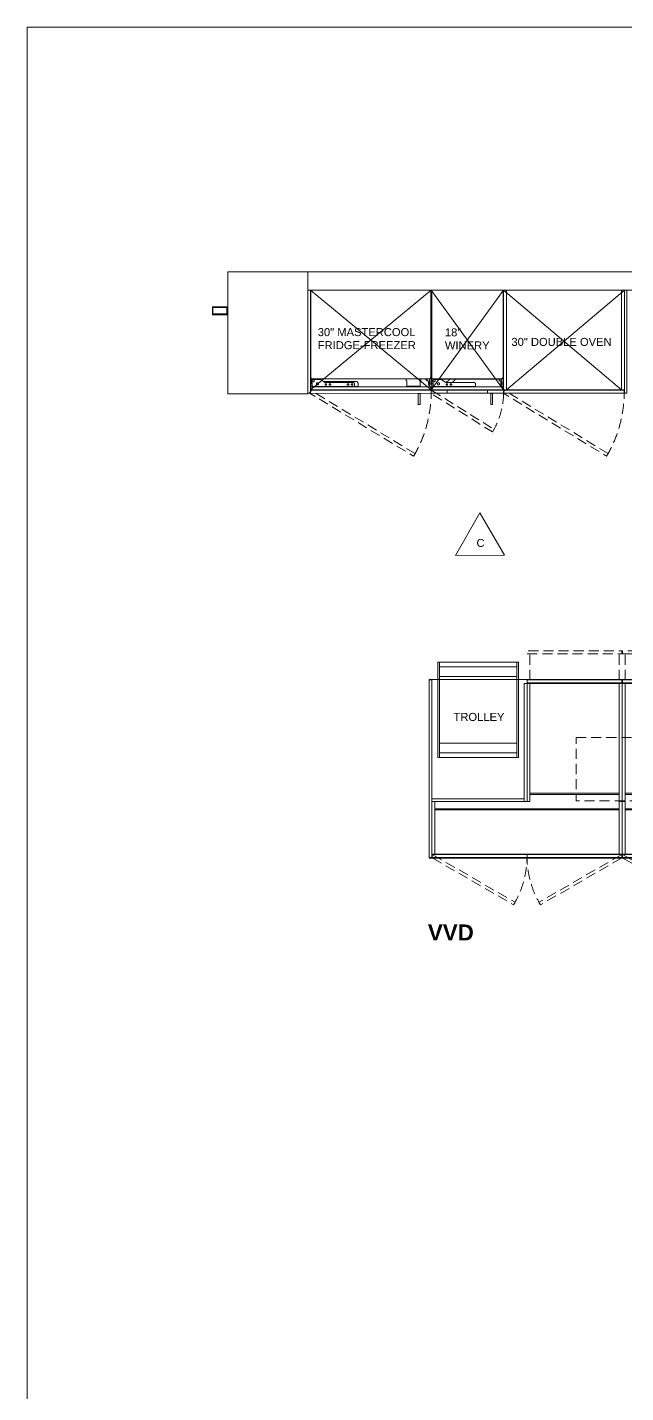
# Model space of a CAD drawing. Header units: millimetres. Extents: x -19300 to 834, y 3250 to 21602.
# Drawn here: x -19300 to -15526, y 12998 to 21602 of the extents above; entities that cross this region are included whole.
import ezdxf

# ---------------------------------------------------------------- set-up
doc = ezdxf.new("R2010")
doc.units = ezdxf.units.MM
doc.header["$LTSCALE"] = 50
doc.linetypes.add('AI-Linetype-78', pattern=[1.905, 1.27, -0.635])
doc.linetypes.add('TRATTEGGIATAX2SSSS', pattern=[1.905, 1.27, -0.635])
for name, color, linetype, lineweight in [('A01-_ELEVATION-014', 7, 'Continuous', 25), ('DADA_FURNITURES', 7, 'Continuous', 13), ('Quote', 7, 'Continuous', 5)]:
    doc.layers.add(name, color=color, linetype=linetype, lineweight=lineweight)
doc.layers.add('A04-_SOLID-050', color=7, linetype='Continuous', lineweight=25, true_color=0x848484)
doc.styles.add('Helvetica', font='')
doc.styles.add('Helvetica (bold)', font='arialbd.ttf')
doc.styles.get('Helvetica').set_extended_font_data('Helvetica')

# ---------------------------------------------------------------- blocks, each defined once
blk = doc.blocks.new('Gruppo-143')
at = {"layer": 'DADA_FURNITURES'}
for p, q in [((-16730.4, 16677.9), (-15566.4, 16677.9)), ((-16730.4, 16669.9), (-15566.4, 16669.9)), ((-16730.4, 16391.9), (-15566.4, 16391.9))]:
    blk.add_line(p, q, dxfattribs=at)
at = {"layer": 'DADA_FURNITURES', "flags": 128}
for points in [[(-16748.4, 16722.9), (-16730.4, 16722.9), (-16730.4, 16391.9), (-16748.4, 16391.9), (-16748.4, 16722.9)], [(-15566.4, 16722.9), (-15548.4, 16722.9), (-15548.4, 16391.9), (-15566.4, 16391.9), (-15566.4, 16722.9)], [(-16746.9, 16388.9), (-16148.4, 16388.9), (-16148.4, 16369.9), (-16746.9, 16369.9), (-16746.9, 16388.9)], [(-15549.9, 16388.9), (-16148.4, 16388.9), (-16148.4, 16369.9), (-15549.9, 16369.9), (-15549.9, 16388.9)]]:
    blk.add_lwpolyline(points, dxfattribs=at)
at = {"layer": 'DADA_FURNITURES', "color": 7, "linetype": 'TRATTEGGIATAX2SSSS', "lineweight": 5, "flags": 128}
for points in [[(-16742.2, 16387.7), (-16223.8, 16088.4), (-16233.3, 16072), (-16751.7, 16371.2), (-16742.2, 16387.7)], [(-15554.7, 16387.7), (-16073, 16088.4), (-16063.5, 16072), (-15545.2, 16371.2), (-15554.7, 16387.7)]]:
    blk.add_lwpolyline(points, dxfattribs=at)
at = {"layer": 'DADA_FURNITURES', "color": 7, "linetype": 'TRATTEGGIATAX2SSSS', "lineweight": 5}
for centre, start, end in [((-16746.9, 16379.4), 329.09062, 0.90938), ((-15549.9, 16379.4), 179.09062, 210.90938)]:
    blk.add_arc(centre, 598.6, start, end, dxfattribs=at)
blk = doc.blocks.new('Gruppo-144')
at = {"layer": 'DADA_FURNITURES'}
for p, q in [((-15530.4, 16677.9), (-14366.4, 16677.9)), ((-15530.4, 16669.9), (-14366.4, 16669.9)), ((-15530.4, 16391.9), (-14366.4, 16391.9))]:
    blk.add_line(p, q, dxfattribs=at)
at = {"layer": 'DADA_FURNITURES', "flags": 128}
for points in [[(-15548.4, 16722.9), (-15530.4, 16722.9), (-15530.4, 16391.9), (-15548.4, 16391.9), (-15548.4, 16722.9)], [(-14366.4, 16722.9), (-14348.4, 16722.9), (-14348.4, 16391.9), (-14366.4, 16391.9), (-14366.4, 16722.9)], [(-15546.9, 16388.9), (-14948.4, 16388.9), (-14948.4, 16369.9), (-15546.9, 16369.9), (-15546.9, 16388.9)], [(-14349.9, 16388.9), (-14948.4, 16388.9), (-14948.4, 16369.9), (-14349.9, 16369.9), (-14349.9, 16388.9)]]:
    blk.add_lwpolyline(points, dxfattribs=at)
at = {"layer": 'DADA_FURNITURES', "color": 7, "linetype": 'TRATTEGGIATAX2SSSS', "lineweight": 5, "flags": 128}
for points in [[(-15542.2, 16387.7), (-15023.8, 16088.4), (-15033.3, 16072), (-15551.7, 16371.2), (-15542.2, 16387.7)], [(-14354.7, 16387.7), (-14873, 16088.4), (-14863.5, 16072), (-14345.2, 16371.2), (-14354.7, 16387.7)]]:
    blk.add_lwpolyline(points, dxfattribs=at)
at = {"layer": 'DADA_FURNITURES', "color": 7, "linetype": 'TRATTEGGIATAX2SSSS', "lineweight": 5}
for centre, start, end in [((-15546.9, 16379.4), 329.09062, 0.90938), ((-14349.9, 16379.4), 179.09062, 210.90938)]:
    blk.add_arc(centre, 598.6, start, end, dxfattribs=at)
blk = doc.blocks.new('Gruppo-150')
at = {"layer": 'DADA_FURNITURES', "color": 7, "linetype": 'TRATTEGGIATAX2SSSS', "lineweight": 5}
for p, q in [((-15530.4, 17489.9), (-15530.4, 17654.9)), ((-14666.4, 17489.9), (-14666.4, 17654.9))]:
    blk.add_line(p, q, dxfattribs=at)
at = {"layer": 'DADA_FURNITURES'}
for p, q in [((-15530.4, 17467.9), (-14666.4, 17467.9)), ((-15530.4, 16775.9), (-14666.4, 16775.9)), ((-15530.4, 16767.9), (-14666.4, 16767.9))]:
    blk.add_line(p, q, dxfattribs=at)
at = {"layer": 'DADA_FURNITURES', "color": 7, "linetype": 'TRATTEGGIATAX2SSSS', "lineweight": 5, "flags": 128}
blk.add_lwpolyline([(-15546.9, 17654.9), (-14649.9, 17654.9), (-14649.9, 17673.9), (-15546.9, 17673.9), (-15546.9, 17654.9)], dxfattribs=at)
at = {"layer": 'DADA_FURNITURES', "flags": 128}
for points in [[(-15548.4, 16722.9), (-15530.4, 16722.9), (-15530.4, 17467.9), (-15548.4, 17467.9), (-15548.4, 16722.9)], [(-15546.9, 17470.9), (-14649.9, 17470.9), (-14649.9, 17489.9), (-15546.9, 17489.9), (-15546.9, 17470.9)], [(-14666.4, 16722.9), (-14648.4, 16722.9), (-14648.4, 17467.9), (-14666.4, 17467.9), (-14666.4, 16722.9)]]:
    blk.add_lwpolyline(points, dxfattribs=at)
blk = doc.blocks.new('Gruppo-151')
at = {"layer": 'DADA_FURNITURES', "color": 7, "linetype": 'TRATTEGGIATAX2SSSS', "lineweight": 5}
for p, q in [((-16130.4, 17489.9), (-16130.4, 17654.9)), ((-15566.4, 17489.9), (-15566.4, 17654.9))]:
    blk.add_line(p, q, dxfattribs=at)
at = {"layer": 'DADA_FURNITURES'}
for p, q in [((-16130.4, 17467.9), (-15566.4, 17467.9)), ((-16130.4, 16775.9), (-15566.4, 16775.9)), ((-16130.4, 16767.9), (-15566.4, 16767.9))]:
    blk.add_line(p, q, dxfattribs=at)
at = {"layer": 'DADA_FURNITURES', "color": 7, "linetype": 'TRATTEGGIATAX2SSSS', "lineweight": 5, "flags": 128}
blk.add_lwpolyline([(-16146.9, 17654.9), (-15549.9, 17654.9), (-15549.9, 17673.9), (-16146.9, 17673.9), (-16146.9, 17654.9)], dxfattribs=at)
at = {"layer": 'DADA_FURNITURES', "flags": 128}
for points in [[(-16148.4, 16722.9), (-16130.4, 16722.9), (-16130.4, 17467.9), (-16148.4, 17467.9), (-16148.4, 16722.9)], [(-16146.9, 17470.9), (-15549.9, 17470.9), (-15549.9, 17489.9), (-16146.9, 17489.9), (-16146.9, 17470.9)], [(-15566.4, 16722.9), (-15548.4, 16722.9), (-15548.4, 17467.9), (-15566.4, 17467.9), (-15566.4, 16722.9)]]:
    blk.add_lwpolyline(points, dxfattribs=at)
blk = doc.blocks.new('Gruppo-152')
at = {"layer": 'DADA_FURNITURES', "flags": 128}
blk.add_lwpolyline([(-16166.4, 16722.9), (-16148.4, 16722.9), (-16148.4, 17467.9), (-16166.4, 17467.9), (-16166.4, 16722.9)], dxfattribs=at)
at = {"layer": 'DADA_FURNITURES', "color": 7, "linetype": 'Continuous', "lineweight": 5, "transparency": 33554687, "flags": 128}
blk.add_lwpolyline([(-16748.2, 16740.9), (-16166.4, 16740.9), (-16166.4, 16722.9), (-16748.2, 16722.9)], close=True, dxfattribs=at)
blk = doc.blocks.new('Gruppo-157')
at = {"layer": 'DADA_FURNITURES', "color": 8, "linetype": 'Continuous', "lineweight": 5, "transparency": 33554687}
for p, q in [((-17514.6, 19945.6), (-16752.6, 19317.6)), ((-16752.6, 19945.6), (-17514.6, 19317.6))]:
    blk.add_line(p, q, dxfattribs=at)
at = {"layer": 'DADA_FURNITURES', "color": 8, "lineweight": 18}
for p, q in [((-17511.7, 19394.4), (-17511.7, 19944.2)), ((-16757.1, 19945.6), (-17510.2, 19945.6)), ((-16755.6, 19396.6), (-16755.6, 19944.2)), ((-17513.7, 19426.4), (-17512.5, 19434.1)), ((-17513.4, 19425.2), (-17512.6, 19424.2)), ((-17513.2, 19360.5), (-17513.2, 19385.1)), ((-17512.9, 19426.2), (-17511.8, 19434)), ((-17512.8, 19425.7), (-17512, 19424.7)), ((-17507, 19355.3), (-17512.6, 19359.3)), ((-17511.8, 19434), (-17512.5, 19434.1)), ((-17512.5, 19388.2), (-17512.5, 19423.7)), ((-17512.5, 19360.5), (-17512.5, 19385.1)), ((-17506.5, 19355.9), (-17512.2, 19359.9)), ((-17511.7, 19423.7), (-17511.7, 19388.2)), ((-17511.1, 19394.4), (-17511.7, 19394.4)), ((-17511.7, 19386.6), (-17504.5, 19386.6)), ((-17511.7, 19385.8), (-17504.5, 19385.8)), ((-17511.1, 19394.4), (-17511.1, 19393.1)), ((-17511.1, 19393.1), (-17509.8, 19391.8)), ((-17510.9, 19387.5), (-17504.5, 19387.5)), ((-17504.5, 19386.7), (-17510.9, 19386.7)), ((-17509.8, 19391.8), (-17509.8, 19389)), ((-17509.8, 19389), (-17508.7, 19388)), ((-17507.5, 19388), (-17508.7, 19388)), ((-17507.4, 19370.9), (-17503.5, 19357.7)), ((-16761.5, 19387.5), (-17505.8, 19387.5)), ((-17489.7, 19385.6), (-17489.7, 19384.1)), ((-17486.8, 19387.5), (-16781.6, 19387.5)), ((-17453.3, 19382.7), (-17481.9, 19382.7)), ((-17431.2, 19369.4), (-17371.5, 19369.4)), ((-17245.8, 19363.7), (-17420.1, 19363.7)), ((-17245.8, 19363.7), (-17377.9, 19363.7)), ((-17371.5, 19369.4), (-17222.1, 19369.4)), ((-17221.8, 19369.2), (-17212.5, 19360)), ((-17212.4, 19359.6), (-17212.4, 19338.5)), ((-16909.9, 19385.4), (-16909.9, 19375.6)), ((-16909.4, 19385.9), (-16903.1, 19385.9)), ((-16906.6, 19375.1), (-16909.4, 19375.1)), ((-16905.7, 19371.9), (-16905.7, 19341.4)), ((-16903.1, 19385.9), (-16824.9, 19385.9)), ((-16824.9, 19385.9), (-16818.5, 19385.9)), ((-16822.2, 19341.4), (-16822.2, 19371.9)), ((-16818.5, 19375.1), (-16821.4, 19375.1)), ((-16818, 19375.6), (-16818, 19385.4)), ((-16786.3, 19381.5), (-16780.1, 19381.5)), ((-16779.7, 19383.1), (-16785.8, 19383.1)), ((-16772.8, 19373.8), (-16782.9, 19373.8)), ((-16778.7, 19384.1), (-16778.7, 19385.6)), ((-16770.2, 19371.2), (-16770.2, 19349)), ((-16763.6, 19355.1), (-16763.6, 19386.6)), ((-16762.9, 19355.1), (-16762.9, 19386.6)), ((-16762.8, 19382.1), (-16762.8, 19386.6)), ((-16762.8, 19382.1), (-16762, 19382.1)), ((-16762, 19382.1), (-16762, 19386.6)), ((-16759.8, 19388), (-16758.6, 19388)), ((-16757.6, 19389), (-16758.6, 19388)), ((-16757.5, 19396.6), (-16757.6, 19390.2)), ((-16757.6, 19390.2), (-16757.6, 19389)), ((-16755.6, 19396.6), (-16757.5, 19396.6)), ((-16755.1, 19365.8), (-16755.8, 19365.6)), ((-16755, 19360.9), (-16755.8, 19365.6)), ((-16755.7, 19422.5), (-16755.7, 19402.7)), ((-16755.7, 19402.7), (-16753.4, 19387.2)), ((-16755, 19360.6), (-16755.7, 19356.6)), ((-16754.7, 19432), (-16755.4, 19431.9)), ((-16754.4, 19425.1), (-16755.4, 19431.9)), ((-16754.6, 19424.5), (-16755.3, 19423.5)), ((-16755.2, 19366.7), (-16754.1, 19360.9)), ((-16753.4, 19373.3), (-16755.1, 19367.5)), ((-16754.3, 19361.1), (-16755.1, 19365.8)), ((-16755, 19422.6), (-16755, 19402.8)), ((-16755, 19402.8), (-16752.7, 19387.4)), ((-16754.3, 19360.4), (-16755, 19356.4)), ((-16754.1, 19360.6), (-16754.9, 19356.4)), ((-16754, 19424), (-16754.8, 19423)), ((-16753.7, 19425.2), (-16754.7, 19432)), ((-16754.5, 19366.8), (-16753.4, 19361.1)), ((-16752.7, 19373.1), (-16754.4, 19367.3)), ((-16753.4, 19360.4), (-16754.2, 19356.3)), ((-16753.3, 19387.1), (-16753.3, 19373.6)), ((-16753.3, 19365.1), (-16753.3, 19355.1)), ((-16753.3, 19365.1), (-16752.5, 19365.1)), ((-16752.6, 19387.1), (-16752.6, 19373.6)), ((-16752.5, 19365.1), (-16752.5, 19355.1)), ((-17508.6, 19354.8), (-17512.6, 19354.8)), ((-17508.6, 19354), (-17512.6, 19354)), ((-17512.6, 19353.9), (-17507.4, 19353.9)), ((-17507.4, 19353.2), (-17512.6, 19353.2)), ((-17511.7, 19320.6), (-17511.7, 19333.6)), ((-17508.6, 19354), (-17508.6, 19354.8)), ((-17508.5, 19336.7), (-17508.6, 19336.7)), ((-17508.6, 19336.7), (-17508.6, 19336.7)), ((-17508.6, 19317.6), (-16758.7, 19317.6)), ((-17508.5, 19336.7), (-16758.7, 19336.7)), ((-17505.7, 19336.7), (-17506, 19343.9)), ((-17503.4, 19346.5), (-17502.8, 19346.5)), ((-17502.8, 19338.3), (-17502.8, 19352.8)), ((-17502.8, 19338.3), (-17212.9, 19338.3)), ((-17236.3, 19354.2), (-17236.3, 19338.3)), ((-16903.1, 19340.9), (-16905.2, 19340.9)), ((-16824.9, 19340.9), (-16903.1, 19340.9)), ((-16822.7, 19340.9), (-16824.9, 19340.9)), ((-16767.6, 19346.5), (-16765, 19346.5)), ((-16762.6, 19336.7), (-16762.7, 19336.7)), ((-16762.4, 19343.9), (-16762.6, 19336.7)), ((-16754.4, 19353.9), (-16761.7, 19353.9)), ((-16754.4, 19353.2), (-16761.7, 19353.2)), ((-16758.7, 19336.7), (-16758.7, 19336.7)), ((-16755.6, 19333.6), (-16755.6, 19320.7))]:
    blk.add_line(p, q, dxfattribs=at)
at = {"layer": 'DADA_FURNITURES', "color": 8, "linetype": 'Continuous', "lineweight": 5, "transparency": 33554687, "flags": 128}
blk.add_lwpolyline([(-17514.6, 19945.6), (-16752.6, 19945.6), (-16752.6, 19317.6), (-17514.6, 19317.6)], close=True, dxfattribs=at)
at = {"layer": 'DADA_FURNITURES', "color": 8, "lineweight": 18, "flags": 128}
for points in [[(-17507.5, 19388), (-17507, 19387.7), (-17506.4, 19387.5), (-17505.8, 19387.4)], [(-17475.9, 19387.5), (-17476.1, 19387.5), (-17476.2, 19387.5), (-17476.3, 19387.5)], [(-17377.9, 19363.7), (-17378.4, 19363.7), (-17378.6, 19363.7), (-17378.7, 19363.7), (-17378.7, 19363.7), (-17378.8, 19363.7)], [(-17222.1, 19369.4), (-17222, 19369.4), (-17222, 19369.4), (-17222, 19369.3), (-17221.9, 19369.3), (-17221.9, 19369.3), (-17221.8, 19369.3), (-17221.8, 19369.3), (-17221.8, 19369.2)], [(-17212.5, 19360), (-17212.5, 19359.9), (-17212.4, 19359.9), (-17212.4, 19359.9), (-17212.4, 19359.8), (-17212.4, 19359.8), (-17212.4, 19359.7), (-17212.4, 19359.7), (-17212.4, 19359.6)], [(-16906.6, 19375.1), (-16906.6, 19375.1), (-16906.4, 19375), (-16906.2, 19374.5), (-16906, 19373.9), (-16905.8, 19373.1), (-16905.7, 19372.1), (-16905.7, 19371.9)], [(-16822.2, 19371.9), (-16822.2, 19372.4), (-16822.1, 19373.3), (-16821.9, 19374.2), (-16821.7, 19374.8), (-16821.4, 19375), (-16821.4, 19375.1)], [(-16792.1, 19387.5), (-16792.2, 19387.5), (-16792.3, 19387.5), (-16792.4, 19387.5)], [(-16761.5, 19387.4), (-16760.9, 19387.5), (-16760.3, 19387.7), (-16759.8, 19388)], [(-17505.7, 19336.7), (-17505.7, 19336.7), (-17505.7, 19336.7)], [(-17390.1, 19356), (-17390.6, 19355.7), (-17396.7, 19352.4), (-17396.7, 19352.3)], [(-17212.6, 19338.3), (-17212.6, 19338.3), (-17212.7, 19338.3), (-17212.7, 19338.3), (-17212.7, 19338.3), (-17212.8, 19338.3), (-17212.8, 19338.3), (-17212.9, 19338.3)], [(-17212.4, 19338.5), (-17212.4, 19338.5), (-17212.4, 19338.4), (-17212.4, 19338.4), (-17212.4, 19338.4), (-17212.5, 19338.3), (-17212.5, 19338.3), (-17212.6, 19338.3), (-17212.6, 19338.3)], [(-16905.7, 19341.4), (-16905.7, 19341.3), (-16905.7, 19341.2), (-16905.7, 19341.1), (-16905.6, 19341.1), (-16905.5, 19341), (-16905.4, 19341), (-16905.3, 19340.9), (-16905.2, 19340.9)], [(-16822.7, 19340.9), (-16822.6, 19340.9), (-16822.5, 19341), (-16822.4, 19341), (-16822.4, 19341.1), (-16822.3, 19341.1), (-16822.2, 19341.2), (-16822.2, 19341.3), (-16822.2, 19341.4)]]:
    blk.add_lwpolyline(points, dxfattribs=at)
for points in [[(-16754.1, 19360.6, 0.087825), (-16754.1, 19360.9)], [(-16752.6, 19387.1, 0.037243), (-16752.7, 19387.4)]]:
    blk.add_lwpolyline(points, format="xyb", dxfattribs=at)
at = {"layer": 'DADA_FURNITURES', "color": 8, "lineweight": 18}
for points in [[(-17510.2, 19945.6), (-17510.8, 19945.6), (-17511.7, 19944.8), (-17511.7, 19944.2)], [(-16757.1, 19945.6), (-16756.5, 19945.6), (-16755.6, 19944.8), (-16755.6, 19944.2)], [(-17513.7, 19426.4), (-17513.7, 19426), (-17513.6, 19425.4), (-17513.4, 19425.2)], [(-17511.7, 19386.6), (-17512.4, 19386.6), (-17513.2, 19385.7), (-17513.2, 19385.1)], [(-17513.2, 19360.5), (-17513.2, 19360.1), (-17512.9, 19359.5), (-17512.6, 19359.3)], [(-17512.9, 19426.2), (-17513, 19426.1), (-17512.9, 19425.8), (-17512.8, 19425.7)], [(-17512.5, 19423.7), (-17512.5, 19423.9), (-17512.5, 19424.1), (-17512.6, 19424.2)], [(-17512.5, 19388.2), (-17512.5, 19387.6), (-17511.6, 19386.7), (-17510.9, 19386.7)], [(-17511.7, 19385.8), (-17512, 19385.8), (-17512.5, 19385.4), (-17512.5, 19385.1)], [(-17512.5, 19360.5), (-17512.5, 19360.3), (-17512.3, 19360), (-17512.2, 19359.9)], [(-17511.7, 19423.7), (-17511.7, 19424), (-17511.9, 19424.5), (-17512, 19424.7)], [(-17511.7, 19388.2), (-17511.7, 19387.9), (-17511.2, 19387.5), (-17510.9, 19387.5)], [(-17511.7, 19388.2), (-17511.7, 19387.9), (-17511.2, 19387.5), (-17510.9, 19387.5)], [(-17507.4, 19370.9), (-17507.6, 19371.6), (-17507.8, 19373.1), (-17507.8, 19378.3), (-17501.7, 19384.5), (-17496.6, 19384.5), (-17495.2, 19384.3), (-17494.5, 19384.1)], [(-17504.5, 19385.8), (-17504.2, 19385.8), (-17503.7, 19386.3), (-17503.7, 19387), (-17504.2, 19387.5), (-17504.5, 19387.5)], [(-17504.5, 19386.6), (-17504.5, 19386.6), (-17504.5, 19386.6), (-17504.5, 19386.7), (-17504.5, 19386.7), (-17504.5, 19386.7)], [(-17490.5, 19373.9), (-17490.5, 19371.1), (-17494.5, 19367.2), (-17500.1, 19367.2), (-17504, 19371.1), (-17504, 19376.7), (-17500.1, 19380.7), (-17494.5, 19380.7), (-17490.5, 19376.7), (-17490.5, 19373.9)], [(-17481.9, 19382.7), (-17485.4, 19382.7), (-17491.8, 19383.5), (-17494.5, 19384.1)], [(-17489.6, 19386), (-17489.6, 19385.9), (-17489.7, 19385.7), (-17489.7, 19385.6)], [(-17489.2, 19383.2), (-17489.4, 19383.4), (-17489.7, 19383.8), (-17489.7, 19384.1)], [(-17463.5, 19355.6), (-17463.5, 19352.8), (-17467.4, 19348.9), (-17473, 19348.9), (-17477, 19352.8), (-17477, 19358.4), (-17473, 19362.4), (-17467.4, 19362.4), (-17463.5, 19358.4), (-17463.5, 19355.6)], [(-17378.8, 19363.7), (-17375.8, 19365.9), (-17374.3, 19367.3), (-17372.1, 19369.2)], [(-17372.1, 19369.2), (-17372, 19369.3), (-17371.7, 19369.4), (-17371.5, 19369.4)], [(-17236.3, 19354.2), (-17236.3, 19358.1), (-17241.8, 19363.7), (-17245.8, 19363.7)], [(-16909.4, 19385.9), (-16909.6, 19385.9), (-16909.9, 19385.6), (-16909.9, 19385.4)], [(-16909.9, 19375.6), (-16909.9, 19375.4), (-16909.6, 19375.1), (-16909.4, 19375.1)], [(-16818.5, 19385.9), (-16818.3, 19385.9), (-16818, 19385.6), (-16818, 19385.4)], [(-16818, 19375.6), (-16818, 19375.4), (-16818.3, 19375.1), (-16818.5, 19375.1)], [(-16782.9, 19373.8), (-16781.5, 19374.5), (-16779.1, 19376.5), (-16778.2, 19377.8)], [(-16780.1, 19381.5), (-16779.1, 19381.5), (-16777.7, 19380.4), (-16777.7, 19379.5)], [(-16779.7, 19383.1), (-16779.3, 19383.1), (-16778.7, 19383.6), (-16778.7, 19384.1)], [(-16778.8, 19386), (-16778.7, 19385.9), (-16778.7, 19385.7), (-16778.7, 19385.6)], [(-16777.7, 19379.5), (-16777.7, 19378.8), (-16778.2, 19377.8)], [(-16772.8, 19373.8), (-16771.7, 19373.8), (-16770.2, 19372.3), (-16770.2, 19371.2)], [(-16762, 19386.6), (-16762, 19387), (-16762.5, 19387.5), (-16763.2, 19387.5), (-16763.6, 19387), (-16763.6, 19386.6)], [(-16762.8, 19386.6), (-16762.8, 19386.7), (-16762.8, 19386.7), (-16762.8, 19386.7), (-16762.9, 19386.7), (-16762.9, 19386.6)], [(-16755.7, 19422.5), (-16755.7, 19422.8), (-16755.5, 19423.3), (-16755.3, 19423.5)], [(-16755.1, 19367.5), (-16755.2, 19367.3), (-16755.2, 19366.9), (-16755.2, 19366.7)], [(-16755, 19422.6), (-16755, 19422.7), (-16754.9, 19422.9), (-16754.8, 19423)], [(-16755, 19360.6), (-16754.9, 19360.7), (-16754.9, 19360.8), (-16755, 19360.9)], [(-16754.4, 19425.1), (-16754.4, 19424.9), (-16754.5, 19424.6), (-16754.6, 19424.5)], [(-16754.4, 19367.3), (-16754.5, 19367.2), (-16754.5, 19366.9), (-16754.5, 19366.8)], [(-16754.3, 19360.4), (-16754.2, 19360.6), (-16754.2, 19360.9), (-16754.3, 19361.1)], [(-16753.7, 19425.2), (-16753.7, 19424.9), (-16753.8, 19424.3), (-16754, 19424)], [(-16753.3, 19387.1), (-16753.3, 19387.1), (-16753.4, 19387.2), (-16753.4, 19387.2)], [(-16753.4, 19373.3), (-16753.4, 19373.4), (-16753.3, 19373.5), (-16753.3, 19373.6)], [(-16753.4, 19360.4), (-16753.4, 19360.6), (-16753.4, 19360.9), (-16753.4, 19361.1)], [(-16752.7, 19373.1), (-16752.7, 19373.2), (-16752.6, 19373.5), (-16752.6, 19373.6)], [(-17512.6, 19354.8), (-17512.9, 19354.8), (-17513.4, 19354.3), (-17513.4, 19353.6), (-17512.9, 19353.2), (-17512.6, 19353.2)], [(-17512.6, 19354), (-17512.6, 19354), (-17512.6, 19354), (-17512.6, 19354), (-17512.6, 19353.9), (-17512.6, 19353.9)], [(-17511.7, 19333.6), (-17511.7, 19334.9), (-17509.9, 19336.7), (-17508.6, 19336.7)], [(-17508.6, 19317.6), (-17509.9, 19317.6), (-17511.7, 19319.4), (-17511.7, 19320.7)], [(-17507.4, 19353.2), (-17506.8, 19353.2), (-17505.9, 19354.1), (-17505.9, 19355.1), (-17506.2, 19355.7), (-17506.5, 19355.9)], [(-17507.4, 19353.9), (-17507.1, 19353.9), (-17506.6, 19354.4), (-17506.6, 19354.9), (-17506.8, 19355.2), (-17507, 19355.3)], [(-17506, 19343.9), (-17506, 19345), (-17504.5, 19346.5), (-17503.4, 19346.5)], [(-17503.5, 19357.7), (-17503.2, 19356.6), (-17502.8, 19354.1), (-17502.8, 19352.8)], [(-17411.9, 19351.1), (-17411.9, 19348.9), (-17415, 19345.9), (-17419.2, 19345.9), (-17422.3, 19348.9), (-17422.3, 19353.2), (-17419.2, 19356.3), (-17415, 19356.3), (-17411.9, 19353.2), (-17411.9, 19351.1)], [(-17386.6, 19351.1), (-17386.6, 19348.9), (-17389.6, 19345.9), (-17393.9, 19345.9), (-17396.9, 19348.9), (-17396.9, 19353.2), (-17393.9, 19356.3), (-17389.6, 19356.3), (-17386.6, 19353.2), (-17386.6, 19351.1)], [(-17272.2, 19351.1), (-17272.2, 19348.9), (-17275.3, 19345.9), (-17279.5, 19345.9), (-17282.6, 19348.9), (-17282.6, 19353.2), (-17279.5, 19356.3), (-17275.3, 19356.3), (-17272.2, 19353.2), (-17272.2, 19351.1)], [(-17246.9, 19351.1), (-17246.9, 19348.9), (-17249.9, 19345.9), (-17254.2, 19345.9), (-17257.2, 19348.9), (-17257.2, 19353.2), (-17254.2, 19356.3), (-17249.9, 19356.3), (-17246.9, 19353.2), (-17246.9, 19351.1)], [(-16767.6, 19346.5), (-16768.7, 19346.5), (-16770.2, 19348), (-16770.2, 19349)], [(-16762.4, 19343.9), (-16762.4, 19345), (-16763.9, 19346.5), (-16765, 19346.5)], [(-16761.7, 19353.2), (-16762.5, 19353.2), (-16763.6, 19354.3), (-16763.6, 19355.1)], [(-16761.7, 19353.9), (-16762.2, 19353.9), (-16762.9, 19354.6), (-16762.9, 19355.1)], [(-16755.6, 19333.6), (-16755.6, 19334.9), (-16757.4, 19336.7), (-16758.7, 19336.7)], [(-16758.7, 19317.6), (-16757.4, 19317.6), (-16755.6, 19319.4), (-16755.6, 19320.7)], [(-16755.7, 19356.6), (-16755.7, 19356.3), (-16755.4, 19355.7), (-16754.7, 19355.6), (-16754.2, 19356), (-16754.2, 19356.3)], [(-16755, 19356.4), (-16755, 19356.4), (-16754.9, 19356.4), (-16754.9, 19356.4), (-16754.9, 19356.4), (-16754.9, 19356.4)], [(-16754.4, 19353.2), (-16753.6, 19353.2), (-16752.5, 19354.3), (-16752.5, 19355.1)], [(-16754.4, 19353.9), (-16753.9, 19353.9), (-16753.3, 19354.6), (-16753.3, 19355.1)]]:
    blk.add_open_spline(points, degree=2, dxfattribs=at)
for points, knots in [([(-17486.8, 19387.5), (-17487.3, 19387.5), (-17487.9, 19387.3), (-17488.4, 19387.1), (-17489.2, 19386.5), (-17489.6, 19386.1), (-17489.6, 19386)], [0, 0, 0, 0.246226, 0.246226, 0.497484, 0.748742, 1, 1, 1]), ([(-17453.2, 19382.7), (-17451.8, 19382.7), (-17449.3, 19382), (-17448.2, 19381.3), (-17448, 19381.1), (-17447.8, 19381)], [0, 0, 0, 0.454905, 0.90981, 0.90981, 1, 1, 1]), ([(-17420.1, 19363.7), (-17421.5, 19363.7), (-17424, 19364.4), (-17425.1, 19365.1), (-17425.3, 19365.3), (-17425.6, 19365.4), (-17436.7, 19373.2), (-17447.8, 19381)], [0, 0, 0, 0.078772, 0.157543, 0.157543, 0.173167, 0.173167, 1, 1, 1]), ([(-16785.8, 19383.1), (-16785.8, 19383.1), (-16785.8, 19383.1), (-16786, 19383.1), (-16786.3, 19382.8), (-16786.3, 19382.6), (-16786.3, 19382.1), (-16786.3, 19381.5)], [0, 0, 0, 0.002443, 0.002443, 0.208061, 0.41368, 0.41368, 1, 1, 1]), ([(-16781.6, 19387.5), (-16781.1, 19387.5), (-16780.5, 19387.3), (-16779.9, 19387.1), (-16779.1, 19386.5), (-16778.8, 19386.1), (-16778.8, 19386)], [0, 0, 0, 0.246274, 0.246274, 0.497516, 0.748758, 1, 1, 1])]:
    blk.add_open_spline(points, degree=2, knots=knots, dxfattribs=at)
blk = doc.blocks.new('Gruppo-158')
at = {"layer": 'DADA_FURNITURES', "color": 7, "linetype": 'TRATTEGGIATAX2SSSS', "lineweight": 5, "flags": 128}
blk.add_lwpolyline([(-16854.4, 18915.4), (-17509.9, 19313.3), (-17519.4, 19296.9), (-16863.9, 18899), (-16854.4, 18915.4)], dxfattribs=at)
at = {"layer": 'DADA_FURNITURES', "flags": 128}
blk.add_lwpolyline([(-16752.6, 19314.2), (-17514.6, 19314.6), (-17514.6, 19295.6), (-16752.6, 19295.2), (-16752.6, 19314.2)], dxfattribs=at)
at = {"layer": 'DADA_FURNITURES', "color": 7, "linetype": 'TRATTEGGIATAX2SSSS', "lineweight": 5}
blk.add_arc((-17547.6, 19304.7), 795.1, 329.31537, 0.68463, dxfattribs=at)
at = {"layer": 'DADA_FURNITURES', "color": 7, "transparency": 33554687}
blk.add_blockref('Gruppo-157', (0, 0), dxfattribs=at)
blk = doc.blocks.new('Gruppo-159')
at = {"layer": 'DADA_FURNITURES', "color": 8, "linetype": 'Continuous', "lineweight": 5, "transparency": 33554687}
for p, q in [((-16753, 19945.6), (-16296, 19317.6)), ((-16296, 19945.6), (-16753, 19317.6))]:
    blk.add_line(p, q, dxfattribs=at)
at = {"layer": 'DADA_FURNITURES', "color": 8, "lineweight": 18}
for p, q in [((-16749.6, 19397.6), (-16749.6, 19944.2)), ((-16300.8, 19945.6), (-16748.2, 19945.6)), ((-16299.4, 19396.9), (-16299.4, 19944.2)), ((-16751.6, 19426.4), (-16750.5, 19434.1)), ((-16751.3, 19425.2), (-16750.6, 19424.2)), ((-16751.2, 19360.5), (-16751.2, 19385.1)), ((-16750.9, 19426.2), (-16749.7, 19434)), ((-16750.7, 19425.7), (-16750, 19424.7)), ((-16749.7, 19434), (-16750.5, 19434.1)), ((-16744.9, 19355.3), (-16750.5, 19359.3)), ((-16750.4, 19388.2), (-16750.4, 19423.7)), ((-16750.4, 19360.5), (-16750.4, 19385.1)), ((-16744.5, 19355.9), (-16750.1, 19359.9)), ((-16749.7, 19386.6), (-16742.4, 19386.6)), ((-16749.7, 19385.8), (-16742.4, 19385.8)), ((-16749.6, 19423.7), (-16749.6, 19388.2)), ((-16749.6, 19397.6), (-16749.6, 19393.7)), ((-16749.6, 19393.7), (-16748.2, 19392.3)), ((-16748.9, 19387.5), (-16742.4, 19387.5)), ((-16742.4, 19386.7), (-16748.9, 19386.7)), ((-16744.3, 19370.9), (-16740.4, 19357.8)), ((-16738.6, 19383.7), (-16738.6, 19387.5)), ((-16309.9, 19387.5), (-16738.6, 19387.5)), ((-16738.2, 19383.7), (-16738.6, 19383.7)), ((-16682.7, 19383.7), (-16738.2, 19383.7)), ((-16690.1, 19382.7), (-16718.7, 19382.7)), ((-16662.4, 19365.4), (-16684.7, 19381)), ((-16682.7, 19383.7), (-16684.2, 19380.7)), ((-16322, 19383.7), (-16682.7, 19383.7)), ((-16482.6, 19363.7), (-16656.9, 19363.7)), ((-16316.1, 19373.7), (-16325.6, 19373.7)), ((-16325.1, 19382.2), (-16325.1, 19381.5)), ((-16323.4, 19381.5), (-16325.1, 19381.5)), ((-16324.4, 19383.1), (-16322.9, 19383.1)), ((-16309.9, 19383.7), (-16322, 19383.7)), ((-16321.3, 19378), (-16321.3, 19378)), ((-16313.5, 19371.1), (-16313.5, 19349)), ((-16309.9, 19387.5), (-16309.9, 19383.7)), ((-16308.9, 19388), (-16302.3, 19388)), ((-16307.3, 19355.1), (-16307.3, 19386.6)), ((-16306.6, 19355.1), (-16306.6, 19386.6)), ((-16306.5, 19382.1), (-16306.5, 19386.6)), ((-16306.5, 19382.1), (-16305.7, 19382.1)), ((-16305.7, 19382.1), (-16305.7, 19386.6)), ((-16301.3, 19389), (-16302.3, 19388)), ((-16301.2, 19396.9), (-16301.3, 19389)), ((-16301.2, 19396.9), (-16299.4, 19396.9)), ((-16298.8, 19365.8), (-16299.5, 19365.6)), ((-16298.7, 19360.9), (-16299.5, 19365.6)), ((-16299.4, 19422.5), (-16299.4, 19402.7)), ((-16299.4, 19402.7), (-16297.1, 19387.2)), ((-16298.7, 19360.6), (-16299.4, 19356.6)), ((-16298.4, 19432), (-16299.1, 19431.9)), ((-16298.1, 19425.1), (-16299.1, 19431.9)), ((-16298.3, 19424.5), (-16299.1, 19423.5)), ((-16298.9, 19366.7), (-16297.9, 19360.9)), ((-16297.1, 19373.3), (-16298.8, 19367.5)), ((-16298, 19361.1), (-16298.8, 19365.8)), ((-16298.7, 19422.6), (-16298.7, 19402.8)), ((-16298.7, 19402.8), (-16296.4, 19387.4)), ((-16298, 19360.4), (-16298.7, 19356.4)), ((-16297.9, 19360.6), (-16298.6, 19356.4)), ((-16297.7, 19424), (-16298.5, 19423)), ((-16297.4, 19425.2), (-16298.4, 19432)), ((-16298.2, 19366.8), (-16297.9, 19365.1)), ((-16296.4, 19373.1), (-16298.1, 19367.3)), ((-16297.2, 19360.4), (-16297.9, 19356.3)), ((-16297.8, 19360.5), (-16297.8, 19365.1)), ((-16297.1, 19360.5), (-16297.8, 19360.5)), ((-16297.1, 19387.1), (-16297.1, 19373.6)), ((-16297.1, 19360.5), (-16297.1, 19365.1)), ((-16297, 19365.1), (-16297, 19355.1)), ((-16296.3, 19387.1), (-16296.3, 19373.6)), ((-16296.2, 19365.1), (-16296.2, 19355.1)), ((-16746.5, 19354.8), (-16750.5, 19354.8)), ((-16746.5, 19354), (-16750.5, 19354)), ((-16750.5, 19353.9), (-16745.4, 19353.9)), ((-16745.4, 19353.2), (-16750.5, 19353.2)), ((-16749.6, 19320.7), (-16749.6, 19333.6)), ((-16746.6, 19336.7), (-16302.4, 19336.7)), ((-16746.6, 19317.6), (-16302.4, 19317.6)), ((-16746.5, 19354), (-16746.5, 19354.8)), ((-16742.7, 19336.7), (-16742.7, 19344.4)), ((-16740.2, 19346.9), (-16739.6, 19346.9)), ((-16739.6, 19338.3), (-16739.6, 19352.4)), ((-16739.6, 19338.3), (-16473.1, 19338.3)), ((-16668.4, 19316.1), (-16668.4, 19317.6)), ((-16668.4, 19316.1), (-16665.8, 19316.1)), ((-16665.8, 19316.1), (-16665.8, 19317.6)), ((-16665.6, 19316.1), (-16665.6, 19317.6)), ((-16383.5, 19316.1), (-16665.6, 19316.1)), ((-16473.1, 19354.2), (-16473.1, 19338.3)), ((-16383.5, 19316.1), (-16383.5, 19317.6)), ((-16380.4, 19316.1), (-16383.5, 19316.1)), ((-16380.4, 19317.6), (-16380.4, 19316.1)), ((-16308.3, 19346.5), (-16311, 19346.5)), ((-16305.7, 19343.9), (-16305.7, 19336.7)), ((-16298.1, 19353.9), (-16305.4, 19353.9)), ((-16298.1, 19353.2), (-16305.4, 19353.2)), ((-16299.4, 19333.6), (-16299.4, 19320.7))]:
    blk.add_line(p, q, dxfattribs=at)
at = {"layer": 'DADA_FURNITURES', "color": 8, "linetype": 'AI-Linetype-78', "lineweight": 18}
blk.add_line((-16657.1, 19338.4), (-16656.8, 19338.4), dxfattribs=at)
at = {"layer": 'DADA_FURNITURES', "color": 8, "linetype": 'Continuous', "lineweight": 5, "transparency": 33554687, "flags": 128}
blk.add_lwpolyline([(-16753, 19945.6), (-16296, 19945.6), (-16296, 19317.6), (-16753, 19317.6)], close=True, dxfattribs=at)
at = {"layer": 'DADA_FURNITURES', "color": 8, "lineweight": 18, "flags": 128}
blk.add_lwpolyline([(-16308.9, 19388), (-16308.9, 19387.5), (-16743.4, 19387.5)], dxfattribs=at)
for points in [[(-16297.9, 19360.6, 0.087825), (-16297.9, 19360.9)], [(-16296.3, 19387.1, 0.037243), (-16296.4, 19387.4)]]:
    blk.add_lwpolyline(points, format="xyb", dxfattribs=at)
at = {"layer": 'DADA_FURNITURES', "color": 8, "lineweight": 18}
for points in [[(-16748.2, 19945.6), (-16748.8, 19945.6), (-16749.6, 19944.8), (-16749.6, 19944.2)], [(-16300.8, 19945.6), (-16300.2, 19945.6), (-16299.4, 19944.8), (-16299.4, 19944.2)], [(-16751.6, 19426.4), (-16751.7, 19426), (-16751.5, 19425.4), (-16751.3, 19425.2)], [(-16749.7, 19386.6), (-16750.3, 19386.6), (-16751.2, 19385.7), (-16751.2, 19385.1)], [(-16751.2, 19360.5), (-16751.2, 19360.1), (-16750.8, 19359.5), (-16750.5, 19359.3)], [(-16750.9, 19426.2), (-16750.9, 19426.1), (-16750.8, 19425.8), (-16750.7, 19425.7)], [(-16750.4, 19423.7), (-16750.4, 19423.9), (-16750.5, 19424.1), (-16750.6, 19424.2)], [(-16750.4, 19388.2), (-16750.4, 19387.6), (-16749.5, 19386.7), (-16748.9, 19386.7)], [(-16749.7, 19385.8), (-16750, 19385.8), (-16750.4, 19385.4), (-16750.4, 19385.1)], [(-16750.4, 19360.5), (-16750.4, 19360.3), (-16750.3, 19360), (-16750.1, 19359.9)], [(-16749.6, 19423.7), (-16749.6, 19424), (-16749.8, 19424.5), (-16750, 19424.7)], [(-16749.6, 19388.2), (-16749.6, 19387.9), (-16749.2, 19387.5), (-16748.9, 19387.5)], [(-16749.6, 19388.2), (-16749.6, 19387.9), (-16749.2, 19387.5), (-16748.9, 19387.5)], [(-16743.4, 19387.5), (-16745.4, 19387.5), (-16748.2, 19390.3), (-16748.2, 19392.3)], [(-16738.2, 19383.7), (-16740.5, 19382.7), (-16743.8, 19378.8), (-16744.7, 19374.9), (-16744.6, 19372.2), (-16744.3, 19370.9)], [(-16742.4, 19385.8), (-16742.1, 19385.8), (-16741.6, 19386.3), (-16741.6, 19387), (-16742.1, 19387.5), (-16742.4, 19387.5)], [(-16742.4, 19386.6), (-16742.4, 19386.6), (-16742.4, 19386.6), (-16742.4, 19386.7), (-16742.4, 19386.7), (-16742.4, 19386.7)], [(-16727.4, 19373.9), (-16727.4, 19376.7), (-16731.3, 19380.6), (-16736.9, 19380.6), (-16740.8, 19376.7), (-16740.8, 19371.1), (-16736.9, 19367.2), (-16731.3, 19367.2), (-16727.4, 19371.1), (-16727.4, 19373.9)], [(-16728.9, 19383.7), (-16726.4, 19383.2), (-16721.3, 19382.7), (-16718.7, 19382.7)], [(-16717, 19382.7), (-16716.2, 19382.9), (-16714.7, 19383.3), (-16714, 19383.7)], [(-16700.3, 19355.6), (-16700.3, 19358.4), (-16704.3, 19362.4), (-16709.9, 19362.4), (-16713.8, 19358.4), (-16713.8, 19352.8), (-16709.9, 19348.9), (-16704.3, 19348.9), (-16700.3, 19352.8), (-16700.3, 19355.6)], [(-16684.7, 19381), (-16685.9, 19381.9), (-16688.7, 19382.7), (-16690.1, 19382.7)], [(-16662.4, 19365.4), (-16661.2, 19364.6), (-16658.4, 19363.7), (-16656.9, 19363.7)], [(-16473.1, 19354.2), (-16473.1, 19358.1), (-16478.7, 19363.7), (-16482.6, 19363.7)], [(-16325.6, 19373.7), (-16324.3, 19374.3), (-16322.1, 19376.7), (-16321.3, 19378)], [(-16324.4, 19383.1), (-16324.7, 19383), (-16325.1, 19382.5), (-16325.1, 19382.2)], [(-16321.3, 19378), (-16320.8, 19378.8), (-16321.2, 19380.7), (-16322.3, 19381.4), (-16323, 19381.6), (-16323.4, 19381.5)], [(-16322.9, 19383.1), (-16322.6, 19383.1), (-16322.1, 19383.4), (-16322, 19383.6)], [(-16313.5, 19371.1), (-16313.5, 19372.2), (-16315, 19373.7), (-16316.1, 19373.7)], [(-16305.7, 19386.6), (-16305.7, 19387), (-16306.2, 19387.5), (-16306.9, 19387.5), (-16307.3, 19387), (-16307.3, 19386.6)], [(-16306.5, 19386.6), (-16306.5, 19386.7), (-16306.5, 19386.7), (-16306.6, 19386.7), (-16306.6, 19386.7), (-16306.6, 19386.6)], [(-16299.4, 19422.5), (-16299.4, 19422.8), (-16299.2, 19423.3), (-16299.1, 19423.5)], [(-16298.8, 19367.5), (-16298.9, 19367.3), (-16298.9, 19366.9), (-16298.9, 19366.7)], [(-16298.7, 19422.6), (-16298.7, 19422.7), (-16298.6, 19422.9), (-16298.5, 19423)], [(-16298.7, 19360.6), (-16298.7, 19360.7), (-16298.7, 19360.8), (-16298.7, 19360.9)], [(-16298.1, 19425.1), (-16298.1, 19424.9), (-16298.2, 19424.6), (-16298.3, 19424.5)], [(-16298.1, 19367.3), (-16298.2, 19367.2), (-16298.2, 19366.9), (-16298.2, 19366.8)], [(-16298, 19360.4), (-16298, 19360.6), (-16298, 19360.9), (-16298, 19361.1)], [(-16297.8, 19365.1), (-16297.8, 19365.4), (-16297.4, 19365.9), (-16296.7, 19365.9), (-16296.2, 19365.4), (-16296.2, 19365.1)], [(-16297.4, 19425.2), (-16297.4, 19424.9), (-16297.5, 19424.3), (-16297.7, 19424)], [(-16297.2, 19360.4), (-16297.1, 19360.5), (-16297.1, 19360.7), (-16297.1, 19360.7)], [(-16297.1, 19387.1), (-16297.1, 19387.1), (-16297.1, 19387.2), (-16297.1, 19387.2)], [(-16297.1, 19373.3), (-16297.1, 19373.4), (-16297.1, 19373.5), (-16297.1, 19373.6)], [(-16297.1, 19365.1), (-16297.1, 19365.1), (-16297.1, 19365.1), (-16297, 19365.1), (-16297, 19365.1), (-16297, 19365.1)], [(-16296.4, 19373.1), (-16296.4, 19373.2), (-16296.3, 19373.5), (-16296.3, 19373.6)], [(-16750.5, 19354.8), (-16750.8, 19354.8), (-16751.3, 19354.3), (-16751.3, 19353.6), (-16750.8, 19353.2), (-16750.5, 19353.2)], [(-16750.5, 19354), (-16750.5, 19354), (-16750.6, 19354), (-16750.6, 19354), (-16750.5, 19353.9), (-16750.5, 19353.9)], [(-16746.6, 19336.7), (-16747.9, 19336.7), (-16749.6, 19334.9), (-16749.6, 19333.6)], [(-16749.6, 19320.7), (-16749.6, 19319.4), (-16747.9, 19317.6), (-16746.6, 19317.6)], [(-16745.4, 19353.2), (-16744.7, 19353.2), (-16743.8, 19354.1), (-16743.8, 19355.1), (-16744.2, 19355.7), (-16744.5, 19355.9)], [(-16745.4, 19353.9), (-16745, 19353.9), (-16744.6, 19354.4), (-16744.6, 19354.9), (-16744.8, 19355.2), (-16744.9, 19355.3)], [(-16740.2, 19346.9), (-16741.2, 19346.9), (-16742.7, 19345.4), (-16742.7, 19344.4)], [(-16739.6, 19352.4), (-16739.6, 19353.8), (-16740, 19356.5), (-16740.4, 19357.8)], [(-16648.8, 19351.1), (-16648.8, 19353.2), (-16651.8, 19356.3), (-16656.1, 19356.3), (-16659.1, 19353.2), (-16659.1, 19349), (-16656.1, 19345.9), (-16651.8, 19345.9), (-16648.8, 19349), (-16648.8, 19351.1)], [(-16623.4, 19351.1), (-16623.4, 19353.2), (-16626.4, 19356.3), (-16630.7, 19356.3), (-16633.7, 19353.2), (-16633.7, 19349), (-16630.7, 19345.9), (-16626.4, 19345.9), (-16623.4, 19349), (-16623.4, 19351.1)], [(-16313.5, 19349), (-16313.5, 19348), (-16312, 19346.5), (-16311, 19346.5)], [(-16305.7, 19343.9), (-16305.7, 19345), (-16307.2, 19346.5), (-16308.3, 19346.5)], [(-16305.4, 19353.2), (-16306.2, 19353.2), (-16307.3, 19354.3), (-16307.3, 19355.1)], [(-16305.4, 19353.9), (-16305.9, 19353.9), (-16306.6, 19354.6), (-16306.6, 19355.1)], [(-16299.4, 19333.6), (-16299.4, 19334.9), (-16301.2, 19336.7), (-16302.4, 19336.7)], [(-16302.4, 19317.6), (-16301.2, 19317.6), (-16299.4, 19319.4), (-16299.4, 19320.7)], [(-16299.4, 19356.6), (-16299.4, 19356.3), (-16299.1, 19355.7), (-16298.5, 19355.6), (-16297.9, 19356), (-16297.9, 19356.3)], [(-16298.7, 19356.4), (-16298.7, 19356.4), (-16298.7, 19356.4), (-16298.6, 19356.4), (-16298.6, 19356.4), (-16298.6, 19356.4)], [(-16298.1, 19353.2), (-16297.3, 19353.2), (-16296.2, 19354.3), (-16296.2, 19355.1)], [(-16298.1, 19353.9), (-16297.7, 19353.9), (-16297, 19354.6), (-16297, 19355.1)]]:
    blk.add_open_spline(points, degree=2, dxfattribs=at)
for points, knots in [([(-16661.4, 19364.9), (-16655.2, 19367.6), (-16643.8, 19375), (-16638.8, 19379.7), (-16638.3, 19380.2), (-16637.8, 19380.6), (-16637.4, 19381), (-16637, 19381.4), (-16636.3, 19382.2), (-16635.6, 19383), (-16635.4, 19383.3), (-16635.1, 19383.7)], [0, 0, 0, 0.41708, 0.834159, 0.834159, 0.875945, 0.875945, 0.910315, 0.910315, 0.975528, 0.975528, 1, 1, 1]), ([(-16621.9, 19363.7), (-16617.2, 19366.9), (-16608.6, 19374.2), (-16604.1, 19378.9), (-16602.5, 19380.6), (-16602, 19381.2), (-16601.6, 19381.7), (-16600.4, 19383.1), (-16600.1, 19383.7)], [0, 0, 0, 0.176951, 0.353903, 0.530854, 0.707805, 0.707805, 0.853903, 1, 1, 1])]:
    blk.add_open_spline(points, degree=2, knots=knots, dxfattribs=at)
blk = doc.blocks.new('Gruppo-160')
at = {"layer": 'DADA_FURNITURES', "color": 7, "linetype": 'TRATTEGGIATAX2SSSS', "lineweight": 5, "flags": 128}
blk.add_lwpolyline([(-16748.3, 19313.3), (-16356.9, 19068.3), (-16366.4, 19051.9), (-16757.8, 19296.9), (-16748.3, 19313.3)], dxfattribs=at)
at = {"layer": 'DADA_FURNITURES', "flags": 128}
for points in [[(-16753, 19314.6), (-16296, 19314.6), (-16296, 19295.6), (-16753, 19295.6), (-16753, 19314.6)], [(-16396.9, 19314.6), (-16651.9, 19314.6), (-16651.9, 19295.6), (-16396.9, 19295.6), (-16396.9, 19314.6)]]:
    blk.add_lwpolyline(points, dxfattribs=at)
at = {"layer": 'DADA_FURNITURES', "color": 7, "linetype": 'TRATTEGGIATAX2SSSS', "lineweight": 5}
blk.add_arc((-16786, 19305.1), 490.1, 328.8893, 1.1107, dxfattribs=at)
at = {"layer": 'DADA_FURNITURES', "color": 7, "transparency": 33554687}
blk.add_blockref('Gruppo-159', (0, 0), dxfattribs=at)
blk = doc.blocks.new('Gruppo-170')
at = {"layer": 'DADA_FURNITURES', "flags": 128}
for points in [[(-16710.5, 17001), (-16700.5, 17001), (-16700.5, 17601), (-16710.5, 17601), (-16710.5, 17001)], [(-16700.5, 17601), (-16212.5, 17601), (-16212.5, 17571), (-16700.5, 17571), (-16700.5, 17601)], [(-16700.5, 17601), (-16700.5, 17511), (-16212.5, 17511)]]:
    blk.add_lwpolyline(points, dxfattribs=at)
at = {"layer": 'DADA_FURNITURES', "color": 7, "flags": 128}
for points in [[(-16202.5, 17001), (-16212.5, 17001), (-16212.5, 17601), (-16202.5, 17601), (-16202.5, 17001)], [(-16700.5, 17001), (-16700.5, 17091), (-16212.5, 17091)], [(-16700.5, 17001), (-16212.5, 17001), (-16212.5, 17031), (-16700.5, 17031), (-16700.5, 17001)]]:
    blk.add_lwpolyline(points, dxfattribs=at)
blk = doc.blocks.new('Gruppo-278')
at = {"layer": 'DADA_FURNITURES', "color": 7, "linetype": 'Continuous', "lineweight": 5, "transparency": 33554687}
for p, q in [((-16296, 19945.6), (-15552, 19317.6)), ((-15534, 19945.6), (-16278, 19317.6))]:
    blk.add_line(p, q, dxfattribs=at)
at = {"layer": 'DADA_FURNITURES', "color": 7, "linetype": 'Continuous', "lineweight": 5, "transparency": 33554687, "flags": 128}
blk.add_lwpolyline([(-16296, 19945.6), (-15534, 19945.6), (-15534, 19317.6), (-16296, 19317.6)], close=True, dxfattribs=at)
at = {"layer": 'DADA_FURNITURES', "flags": 128}
for points in [[(-16278, 19945.6), (-16296, 19945.6), (-16296, 19317.6), (-16278, 19317.6), (-16278, 19945.6)], [(-15552, 19945.6), (-15534, 19945.6), (-15534, 19317.6), (-15552, 19317.6), (-15552, 19945.6)], [(-15535.5, 19314.6), (-16294.5, 19314.6), (-16294.5, 19295.6), (-15535.5, 19295.6), (-15535.5, 19314.6)]]:
    blk.add_lwpolyline(points, dxfattribs=at)
at = {"layer": 'DADA_FURNITURES', "color": 7, "linetype": 'TRATTEGGIATAX2SSSS', "lineweight": 5, "flags": 128}
blk.add_lwpolyline([(-15637.3, 18915.8), (-16289.8, 19313.3), (-16299.3, 19296.9), (-15646.8, 18899.4), (-15637.3, 18915.8)], dxfattribs=at)
at = {"layer": 'DADA_FURNITURES', "color": 7, "linetype": 'TRATTEGGIATAX2SSSS', "lineweight": 5}
blk.add_arc((-16330.5, 19305.1), 795.1, 329.31537, 0.68463, dxfattribs=at)

msp = doc.modelspace()

# ---------------------------------------------------------------- linework, layer by layer
at = {"layer": 'A01-_ELEVATION-014'}
for p, q in [((-18134.4, 19841), (-18034.4, 19841)), ((-18034.4, 19791), (-18134.4, 19791)), ((-18038.4, 19837), (-18130.4, 19837)), ((-18130.4, 19795), (-18130.4, 19837)), ((-18038.4, 19795), (-18130.4, 19795)), ((-18038.4, 19795), (-18038.4, 19837))]:
    msp.add_line(p, q, dxfattribs=at)
at = {"layer": 'A04-_SOLID-050', "color": 7, "linetype": 'Continuous', "lineweight": 5, "flags": 128}
for points in [[(-18034.4, 19291.3), (-17530.6, 19291.3), (-17530.6, 20061), (-18034.4, 20061), (-18034.4, 19899.3)], [(-17530.6, 19945.6), (-10050, 19945.6), (-10050, 20061), (-17530.6, 20061), (-17530.6, 20036.7)]]:
    msp.add_lwpolyline(points, close=True, dxfattribs=at)
at = {"layer": 'DADA_FURNITURES', "color": 7, "linetype": 'Continuous', "lineweight": 5, "transparency": 33554687, "flags": 128}
for points in [[(-19300, 21602), (833.5, 21602), (833.5, 3250), (-19300, 3250)], [(-17530.6, 19945.6), (-17514.6, 19945.6), (-17514.6, 19295.6), (-17530.6, 19295.6)], [(-15534, 19945.6), (-15518, 19945.6), (-15518, 19295.6), (-15534, 19295.6)], [(-16834.6, 19295.2), (-16822.6, 19295.2), (-16822.6, 19225.3), (-16834.6, 19225.3)], [(-16377.6, 19295.2), (-16365.6, 19295.2), (-16365.6, 19225.3), (-16377.6, 19225.3)], [(-16445.8, 18542), (-16291.4, 18274.7), (-16600.1, 18274.3)], [(-16764.5, 17492.9), (-12532.1, 17492.9), (-12532.1, 16366.9), (-16764.5, 16366.9)], [(-16748.2, 17489.9), (-16748.2, 16369.9), (-16764.5, 16369.9), (-16764.5, 17489.9)]]:
    msp.add_lwpolyline(points, close=True, dxfattribs=at)
at = {"layer": 'DADA_FURNITURES', "color": 7, "linetype": 'TRATTEGGIATAX2SSSS', "lineweight": 5, "flags": 128}
msp.add_lwpolyline([(-15839.1, 17127.3), (-13409.1, 17127.3), (-13409.1, 16727.3), (-15839.1, 16727.3)], close=True, dxfattribs=at)

# ---------------------------------------------------------------- block references
at = {"layer": 'DADA_FURNITURES', "color": 7, "transparency": 33554687}
for name in ['Gruppo-158', 'Gruppo-160', 'Gruppo-278', 'Gruppo-151', 'Gruppo-150', 'Gruppo-152', 'Gruppo-143', 'Gruppo-144']:
    msp.add_blockref(name, (0, 0), dxfattribs=at)
at = {"layer": 'Quote', "color": 7}
msp.add_blockref('Gruppo-170', (0, 0), dxfattribs=at)

# ---------------------------------------------------------------- texts
at = {"layer": 'DADA_FURNITURES', "color": 7, "transparency": 33554687, "attachment_point": 1, "line_spacing_factor": 0.97755, "style": 'Helvetica'}
for s, insert, char_height, width in [('30" MASTERCOOL FRIDGE-FREEZER\\P', (-17468.1, 19706.5), 50.436, 671.225), ('18"\\PWINERY\\P', (-16666.2, 19704.9), 50.44, 295.859), ('30" DOUBLE OVEN', (-16246.9, 19644.8), 50.436, 671.225)]:
    msp.add_mtext(s, dxfattribs=dict(at, insert=insert, char_height=char_height, width=width))
at = {"layer": 'DADA_FURNITURES', "color": 7, "transparency": 33554687, "attachment_point": 1}
for s, insert, char_height, line_spacing_factor, style in [('C', (-16467.2, 18377.8), 50.4, 0.97755, 'Helvetica'), ('TROLLEY', (-16611.8, 17281.6), 50.44, 0.97755, 'Helvetica'), ('VVD ', (-16773.7, 15948.6), 100.87, 0.994404, 'Helvetica (bold)')]:
    msp.add_mtext(s, dxfattribs=dict(at, insert=insert, char_height=char_height, line_spacing_factor=line_spacing_factor, style=style))

doc.saveas('drawing.dxf')
